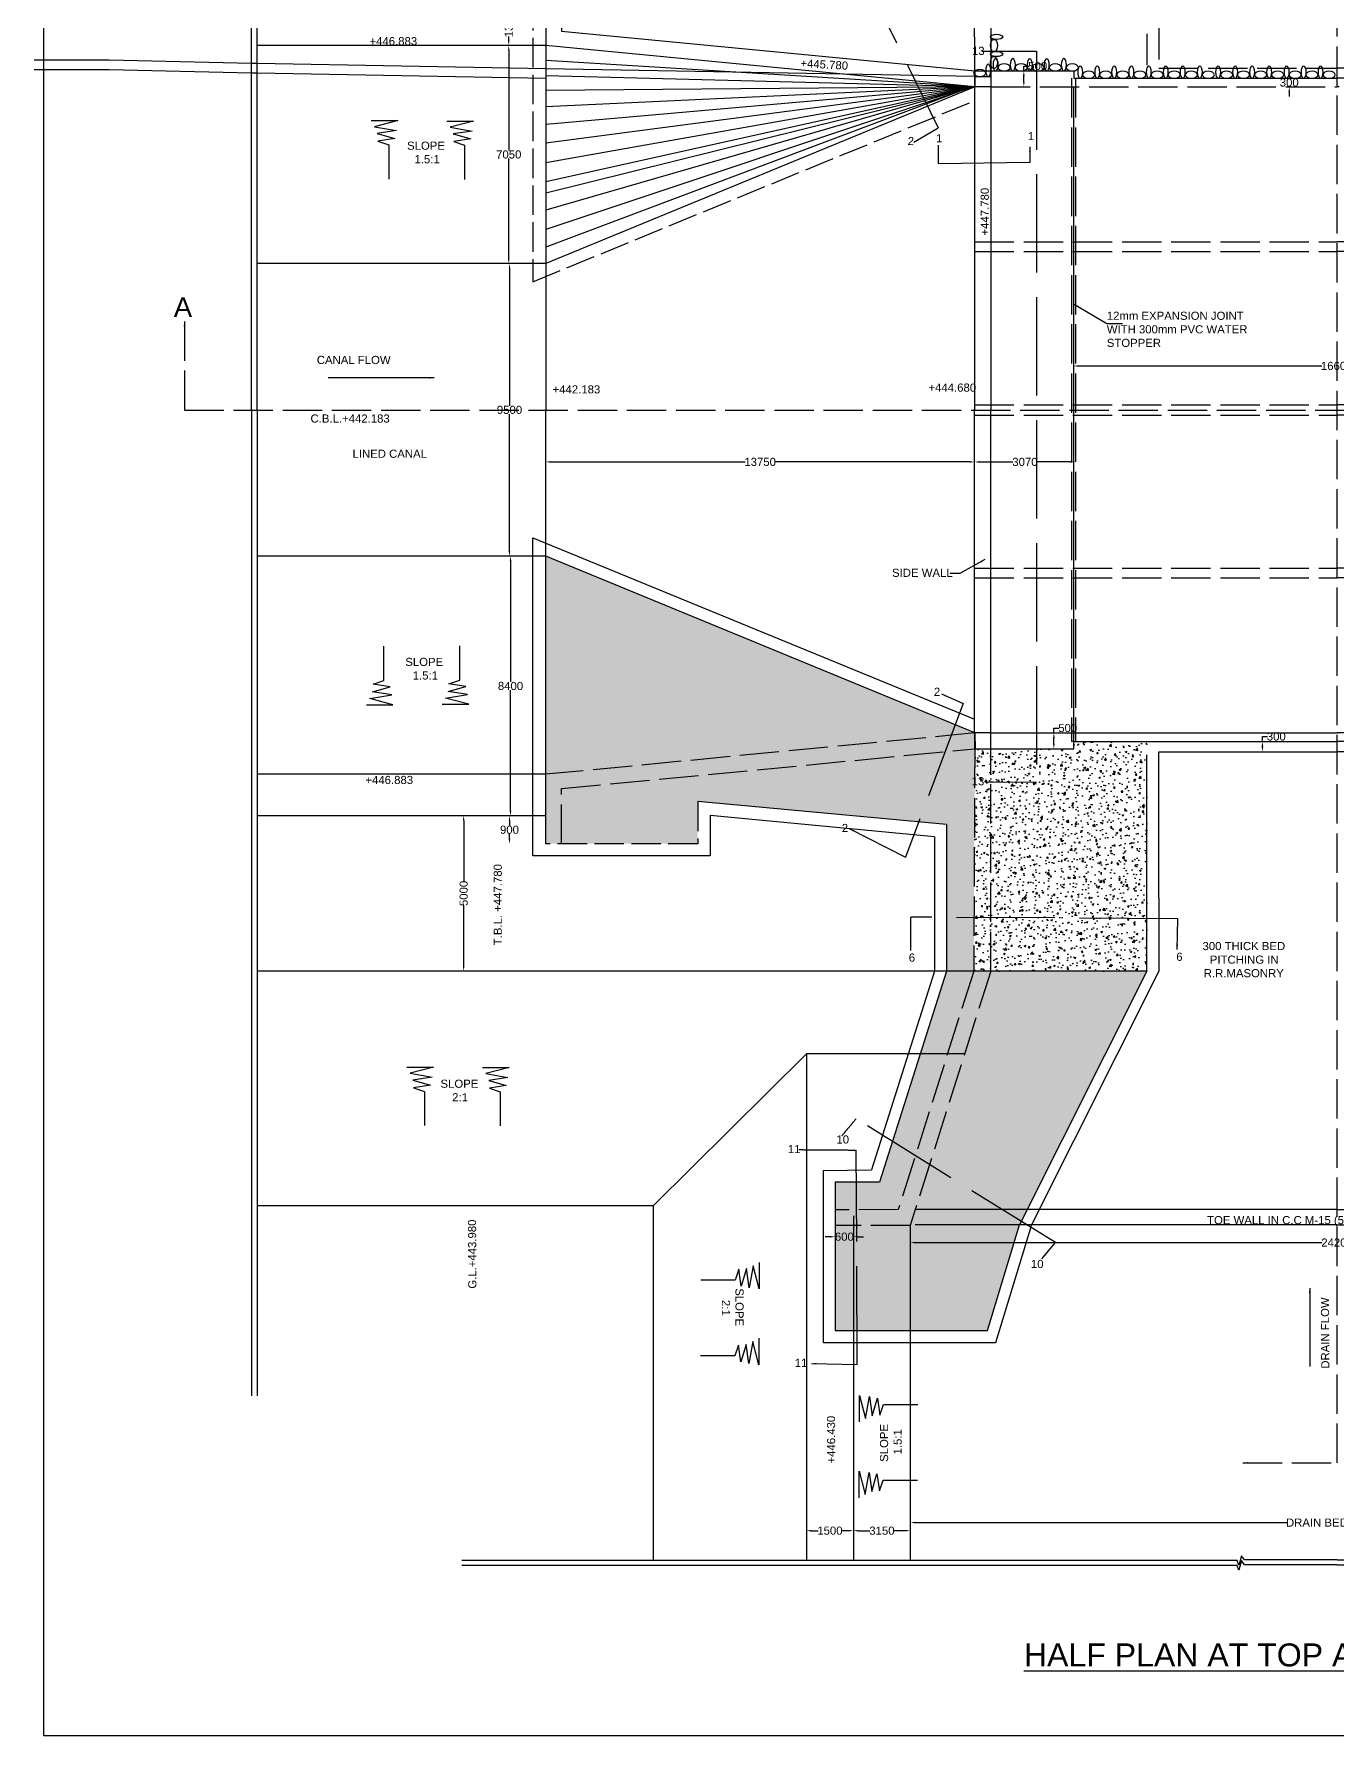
# Model space of a CAD drawing. Header units: millimetres. Extents: x -1552452794 to 662504, y 2311 to 4475819590.
# Drawn here: x 556063 to 595845, y 9615 to 61522 of the extents above; entities that cross this region are included whole.
import ezdxf

# ---------------------------------------------------------------- set-up
doc = ezdxf.new("R2010")
doc.units = ezdxf.units.MM
doc.header["$MEASUREMENT"] = 0
doc.linetypes.add('ACAD_ISO02W100', pattern=[15, 12, -3])
doc.layers.add('DIMENSION', color=7, linetype='Continuous')
doc.layers.add('DRAWING', color=7, linetype='Continuous')
doc.styles.get("Standard").update_dxf_attribs({"font": 'arial.ttf'})
doc.dimstyles.get("Standard").update_dxf_attribs({"dimtxt": 248, "dimasz": 150, "dimexe": 0.18, "dimexo": 0.0625, "dimgap": 0.09, "dimtad": 0, "dimtih": 1, "dimtoh": 1, "dimdec": 0, "dimzin": 0, "dimdsep": 46, "dimtxsty": 'Standard', "dimcen": 0.09, "dimse1": 1, "dimse2": 1, "dimadec": 0, "dimazin": 0, "dimtfac": 1, "dimtdec": 0, "dimtofl": 0, "dimtmove": 0, "dimatfit": 3, "dimfxl": 1, "dimtolj": 1, "dimtzin": 0, "dimarcsym": 0})
pattern_1 = [(50, (279332.65, -8858.6), (537.94514, -47.0641), [56.25, -618.75]), (355, (279332.65, -8858.6), (-104.0635, 564.1441), [45, -495]), (100.4514, (279377.5, -8862.54), (433.882, 517.07966), [47.8051, -525.8566]), (46.1842, (279332.65, -8708.6), (800.4308, -124.1393), [84.375, -928.125]), (96.6356, (279399.35, -8719), (700.997, 730.5884), [71.7077, -788.7848]), (351.1842, (279332.65, -8708.6), (700.9965, 730.589), [67.5, -742.5]), (21, (279407.65, -8746.1), (447.6803, -301.96417), [56.25, -618.75]), (326, (279407.65, -8746.1), (182.4865, 543.8625), [45, -495]), (71.4514, (279444.96, -8771.3), (630.167, 241.8979), [47.8051, -525.8566]), (37.5, (279332.65, -8858.62), (9.11989, 249.67039), [0, -489, 0, -502.5, 0, -496.875]), (7.5, (279332.65, -8858.62), (197.30215, 295.80878), [0, -286.5, 0, -477.75, 0, -189.375]), (327.5, (279165.4, -8858.62), (400.36683, -16.91615), [0, -187.5, 0, -585, 0, -776.25]), (317.5, (279090.4, -8858.6), (437.38963, 75.07874), [0, -243.75, 0, -388.5, 0, -551.25])]

# ---------------------------------------------------------------- blocks, each defined once
blk = doc.blocks.new('*D74')
at = {"layer": 'Defpoints', "color": 0, "transparency": 16777216}
for p in [(594358, 60172), (594358, 60172), (594358, 59913)]:
    blk.add_point(p, dxfattribs=at)
at = {"layer": 'DIMENSION', "color": 0, "lineweight": -2, "transparency": 16777216}
for p, q in [((594358, 60322), (594358, 60472)), ((594358, 59763), (594358, 59613))]:
    blk.add_line(p, q, dxfattribs=at)
at = {"layer": 'DIMENSION', "color": 0, "transparency": 16777216}
for points in [[(594333, 60322), (594383, 60322), (594358, 60172)], [(594333, 59763), (594383, 59763), (594358, 59913)]]:
    blk.add_solid(points, dxfattribs=at)
at = {"layer": 'DIMENSION', "color": 0, "transparency": 16777216, "insert": (594358, 60043), "char_height": 248, "attachment_point": 5}
blk.add_mtext('\\A1;300', dxfattribs=at)
blk = doc.blocks.new('*D77')
at = {"layer": 'Defpoints', "color": 0, "transparency": 16777216}
for p in [(586199, 60397), (586261, 60397), (586153, 59913)]:
    blk.add_point(p, dxfattribs=at)
at = {"layer": 'DIMENSION', "color": 0, "lineweight": -2, "transparency": 16777216}
for p, q in [((586261, 60397), (586261, 60547)), ((586261, 60547), (586411, 60547)), ((586261, 60063), (586261, 60247))]:
    blk.add_line(p, q, dxfattribs=at)
at = {"layer": 'DIMENSION', "color": 0, "transparency": 16777216}
for points in [[(586236, 60247), (586286, 60247), (586261, 60397)], [(586236, 60063), (586286, 60063), (586261, 59913)]]:
    blk.add_solid(points, dxfattribs=at)
at = {"layer": 'DIMENSION', "color": 0, "transparency": 16777216, "insert": (586685, 60547), "char_height": 248, "attachment_point": 5}
blk.add_mtext('\\A1;500', dxfattribs=at)
blk = doc.blocks.new('*D79')
at = {"layer": 'Defpoints', "color": 0, "transparency": 16777216}
for p in [(570547, 62439), (570547, 61175), (570547, 61175)]:
    blk.add_point(p, dxfattribs=at)
at = {"layer": 'DIMENSION', "color": 0, "lineweight": -2, "transparency": 16777216}
for p, q in [((570547, 62289), (570547, 62165)), ((570547, 61325), (570547, 61449))]:
    blk.add_line(p, q, dxfattribs=at)
at = {"layer": 'DIMENSION', "color": 0, "transparency": 16777216}
for points in [[(570522, 62289), (570572, 62289), (570547, 62439)], [(570522, 61325), (570572, 61325), (570547, 61175)]]:
    blk.add_solid(points, dxfattribs=at)
at = {"layer": 'DIMENSION', "color": 0, "transparency": 16777216, "insert": (570547, 61807), "char_height": 248, "attachment_point": 5, "rotation": 90}
blk.add_mtext('\\A1;1350', dxfattribs=at)
blk = doc.blocks.new('*D80')
at = {"layer": 'Defpoints', "color": 0, "transparency": 16777216}
for p in [(570547, 61175), (570546, 54522), (570547, 54522)]:
    blk.add_point(p, dxfattribs=at)
at = {"layer": 'DIMENSION', "color": 0, "lineweight": -2, "transparency": 16777216}
for p, q in [((570546, 61025), (570546, 57975)), ((570546, 54672), (570546, 57722))]:
    blk.add_line(p, q, dxfattribs=at)
at = {"layer": 'DIMENSION', "color": 0, "transparency": 16777216}
for points in [[(570521, 61025), (570571, 61025), (570546, 61175)], [(570521, 54672), (570571, 54672), (570546, 54522)]]:
    blk.add_solid(points, dxfattribs=at)
at = {"layer": 'DIMENSION', "color": 0, "transparency": 16777216, "insert": (570546, 57848), "char_height": 248, "attachment_point": 5}
blk.add_mtext('\\A1;7050', dxfattribs=at)
blk = doc.blocks.new('*D81')
at = {"layer": 'Defpoints', "color": 0, "transparency": 16777216}
for p in [(570547, 54522), (570547, 45597), (570569, 45597)]:
    blk.add_point(p, dxfattribs=at)
at = {"layer": 'DIMENSION', "color": 0, "lineweight": -2, "transparency": 16777216}
for p, q in [((570569, 54372), (570569, 50186)), ((570569, 45747), (570569, 49933))]:
    blk.add_line(p, q, dxfattribs=at)
at = {"layer": 'DIMENSION', "color": 0, "transparency": 16777216}
for points in [[(570544, 54372), (570594, 54372), (570569, 54522)], [(570544, 45747), (570594, 45747), (570569, 45597)]]:
    blk.add_solid(points, dxfattribs=at)
at = {"layer": 'DIMENSION', "color": 0, "transparency": 16777216, "insert": (570569, 50059), "char_height": 248, "attachment_point": 5}
blk.add_mtext('\\A1;9500', dxfattribs=at)
blk = doc.blocks.new('*D82')
at = {"layer": 'Defpoints', "color": 0, "transparency": 16777216}
for p in [(570569, 45597), (570569, 37679), (570601, 37679)]:
    blk.add_point(p, dxfattribs=at)
at = {"layer": 'DIMENSION', "color": 0, "lineweight": -2, "transparency": 16777216}
for p, q in [((570601, 45447), (570601, 41765)), ((570601, 37829), (570601, 41511))]:
    blk.add_line(p, q, dxfattribs=at)
at = {"layer": 'DIMENSION', "color": 0, "transparency": 16777216}
for points in [[(570576, 45447), (570626, 45447), (570601, 45597)], [(570576, 37829), (570626, 37829), (570601, 37679)]]:
    blk.add_solid(points, dxfattribs=at)
at = {"layer": 'DIMENSION', "color": 0, "transparency": 16777216, "insert": (570601, 41638), "char_height": 248, "attachment_point": 5}
blk.add_mtext('\\A1;8400', dxfattribs=at)
blk = doc.blocks.new('*D83')
at = {"layer": 'Defpoints', "color": 0, "transparency": 16777216}
for p in [(570537, 37679), (570569, 37679), (570537, 36826)]:
    blk.add_point(p, dxfattribs=at)
at = {"layer": 'DIMENSION', "color": 0, "lineweight": -2, "transparency": 16777216}
for p, q in [((570569, 37529), (570569, 37379)), ((570569, 36976), (570569, 37126))]:
    blk.add_line(p, q, dxfattribs=at)
at = {"layer": 'DIMENSION', "color": 0, "transparency": 16777216}
for points in [[(570544, 37529), (570594, 37529), (570569, 37679)], [(570544, 36976), (570594, 36976), (570569, 36826)]]:
    blk.add_solid(points, dxfattribs=at)
at = {"layer": 'DIMENSION', "color": 0, "transparency": 16777216, "insert": (570569, 37253), "char_height": 248, "attachment_point": 5}
blk.add_mtext('\\A1;900', dxfattribs=at)
blk = doc.blocks.new('*D84')
at = {"layer": 'Defpoints', "color": 0, "transparency": 16777216}
for p in [(569171, 37679), (569187, 37679), (568968, 32944)]:
    blk.add_point(p, dxfattribs=at)
at = {"layer": 'DIMENSION', "color": 0, "lineweight": -2, "transparency": 16777216}
for p, q in [((569171, 37529), (569171, 35682)), ((569171, 33094), (569171, 34942))]:
    blk.add_line(p, q, dxfattribs=at)
at = {"layer": 'DIMENSION', "color": 0, "transparency": 16777216}
for points in [[(569146, 37529), (569196, 37529), (569171, 37679)], [(569146, 33094), (569196, 33094), (569171, 32944)]]:
    blk.add_solid(points, dxfattribs=at)
at = {"layer": 'DIMENSION', "color": 0, "transparency": 16777216, "insert": (569171, 35312), "char_height": 248, "attachment_point": 5, "rotation": 90}
blk.add_mtext('\\A1;5000', dxfattribs=at)
blk = doc.blocks.new('*D85')
at = {"layer": 'Defpoints', "color": 0, "transparency": 16777216}
for p in [(587177, 40206), (587177, 40206), (587177, 39721)]:
    blk.add_point(p, dxfattribs=at)
at = {"layer": 'DIMENSION', "color": 0, "lineweight": -2, "transparency": 16777216}
for p, q in [((587177, 40206), (587177, 40356)), ((587177, 40356), (587327, 40356)), ((587177, 39871), (587177, 40056))]:
    blk.add_line(p, q, dxfattribs=at)
at = {"layer": 'DIMENSION', "color": 0, "transparency": 16777216}
for points in [[(587152, 40056), (587202, 40056), (587177, 40206)], [(587152, 39871), (587202, 39871), (587177, 39721)]]:
    blk.add_solid(points, dxfattribs=at)
at = {"layer": 'DIMENSION', "color": 0, "transparency": 16777216, "insert": (587601, 40356), "char_height": 248, "attachment_point": 5}
blk.add_mtext('\\A1;500', dxfattribs=at)
blk = doc.blocks.new('*D86')
at = {"layer": 'Defpoints', "color": 0, "transparency": 16777216}
for p in [(580505, 24857), (581065, 24857), (581065, 24841)]:
    blk.add_point(p, dxfattribs=at)
at = {"layer": 'DIMENSION', "color": 0, "lineweight": -2, "transparency": 16777216}
for p, q in [((580355, 24841), (580205, 24841)), ((581215, 24841), (581365, 24841))]:
    blk.add_line(p, q, dxfattribs=at)
at = {"layer": 'DIMENSION', "color": 0, "transparency": 16777216}
for points in [[(580355, 24866), (580355, 24816), (580505, 24841)], [(581215, 24866), (581215, 24816), (581065, 24841)]]:
    blk.add_solid(points, dxfattribs=at)
at = {"layer": 'DIMENSION', "color": 0, "transparency": 16777216, "insert": (580785, 24841), "char_height": 248, "attachment_point": 5}
blk.add_mtext('\\A1;600', dxfattribs=at)
blk = doc.blocks.new('*D87')
at = {"layer": 'Defpoints', "color": 0, "transparency": 16777216}
for p in [(579626, 15891), (581065, 15891), (581065, 15875)]:
    blk.add_point(p, dxfattribs=at)
at = {"layer": 'DIMENSION', "color": 0, "lineweight": -2, "transparency": 16777216}
for p, q in [((579776, 15875), (579987, 15875)), ((580915, 15875), (580704, 15875))]:
    blk.add_line(p, q, dxfattribs=at)
at = {"layer": 'DIMENSION', "color": 0, "transparency": 16777216}
for points in [[(579776, 15900), (579776, 15850), (579626, 15875)], [(580915, 15900), (580915, 15850), (581065, 15875)]]:
    blk.add_solid(points, dxfattribs=at)
at = {"layer": 'DIMENSION', "color": 0, "transparency": 16777216, "insert": (580346, 15875), "char_height": 248, "attachment_point": 5}
blk.add_mtext('\\A1;1500', dxfattribs=at)
blk = doc.blocks.new('*D88')
at = {"layer": 'Defpoints', "color": 0, "transparency": 16777216}
for p in [(581065, 15875), (582797, 15875), (582797, 15875)]:
    blk.add_point(p, dxfattribs=at)
at = {"layer": 'DIMENSION', "color": 0, "lineweight": -2, "transparency": 16777216}
for p, q in [((581215, 15875), (581561, 15875)), ((582647, 15875), (582301, 15875))]:
    blk.add_line(p, q, dxfattribs=at)
at = {"layer": 'DIMENSION', "color": 0, "transparency": 16777216}
for points in [[(581215, 15900), (581215, 15850), (581065, 15875)], [(582647, 15900), (582647, 15850), (582797, 15875)]]:
    blk.add_solid(points, dxfattribs=at)
at = {"layer": 'DIMENSION', "color": 0, "transparency": 16777216, "insert": (581931, 15875), "char_height": 248, "attachment_point": 5}
blk.add_mtext('\\A1;3150', dxfattribs=at)
blk = doc.blocks.new('*D90')
at = {"layer": 'Defpoints', "color": 0, "transparency": 16777216}
for p in [(571678, 48472), (584756, 48472), (584756, 48472)]:
    blk.add_point(p, dxfattribs=at)
at = {"layer": 'DIMENSION', "color": 0, "lineweight": -2, "transparency": 16777216}
for p, q in [((571828, 48472), (577763, 48472)), ((584606, 48472), (578672, 48472))]:
    blk.add_line(p, q, dxfattribs=at)
at = {"layer": 'DIMENSION', "color": 0, "transparency": 16777216}
for points in [[(571828, 48497), (571828, 48447), (571678, 48472)], [(584606, 48497), (584606, 48447), (584756, 48472)]]:
    blk.add_solid(points, dxfattribs=at)
at = {"layer": 'DIMENSION', "color": 0, "transparency": 16777216, "insert": (578217, 48472), "char_height": 248, "attachment_point": 5}
blk.add_mtext('\\A1;13750', dxfattribs=at)
blk = doc.blocks.new('*D91')
at = {"layer": 'Defpoints', "color": 0, "transparency": 16777216}
for p in [(584756, 48472), (587833, 48472), (587833, 48472)]:
    blk.add_point(p, dxfattribs=at)
at = {"layer": 'DIMENSION', "color": 0, "lineweight": -2, "transparency": 16777216}
for p, q in [((584906, 48472), (585925, 48472)), ((587683, 48472), (586665, 48472))]:
    blk.add_line(p, q, dxfattribs=at)
at = {"layer": 'DIMENSION', "color": 0, "transparency": 16777216}
for points in [[(584906, 48497), (584906, 48447), (584756, 48472)], [(587683, 48497), (587683, 48447), (587833, 48472)]]:
    blk.add_solid(points, dxfattribs=at)
at = {"layer": 'DIMENSION', "color": 0, "transparency": 16777216, "insert": (586295, 48472), "char_height": 248, "attachment_point": 5}
blk.add_mtext('\\A1;3070', dxfattribs=at)
blk = doc.blocks.new('*D92')
at = {"layer": 'Defpoints', "color": 0, "transparency": 16777216}
for p in [(603833, 51399), (587778, 51375), (603833, 51375)]:
    blk.add_point(p, dxfattribs=at)
at = {"layer": 'DIMENSION', "color": 0, "lineweight": -2, "transparency": 16777216}
for p, q in [((587928, 51399), (595351, 51399)), ((603683, 51399), (596260, 51399))]:
    blk.add_line(p, q, dxfattribs=at)
at = {"layer": 'DIMENSION', "color": 0, "transparency": 16777216}
for points in [[(587928, 51424), (587928, 51374), (587778, 51399)], [(603683, 51424), (603683, 51374), (603833, 51399)]]:
    blk.add_solid(points, dxfattribs=at)
at = {"layer": 'DIMENSION', "color": 0, "transparency": 16777216, "insert": (595806, 51399), "char_height": 248, "attachment_point": 5}
blk.add_mtext('\\A1;16600', dxfattribs=at)
blk = doc.blocks.new('*D110')
at = {"layer": 'Defpoints', "color": 0, "transparency": 16777216}
for p in [(593540, 39946), (593540, 39946), (593540, 39635)]:
    blk.add_point(p, dxfattribs=at)
at = {"layer": 'DIMENSION', "color": 0, "lineweight": -2, "transparency": 16777216}
for p, q in [((593540, 39946), (593540, 40096)), ((593540, 40096), (593690, 40096)), ((593540, 39785), (593540, 39796))]:
    blk.add_line(p, q, dxfattribs=at)
at = {"layer": 'DIMENSION', "color": 0, "transparency": 16777216}
for points in [[(593515, 39796), (593565, 39796), (593540, 39946)], [(593515, 39785), (593565, 39785), (593540, 39635)]]:
    blk.add_solid(points, dxfattribs=at)
at = {"layer": 'DIMENSION', "color": 0, "transparency": 16777216, "insert": (593963, 40096), "char_height": 248, "attachment_point": 5}
blk.add_mtext('\\A1;300', dxfattribs=at)
blk = doc.blocks.new('*D118')
at = {"layer": 'Defpoints', "color": 0, "transparency": 16777216}
for p in [(608837, 16123), (582797, 15875), (608837, 16009)]:
    blk.add_point(p, dxfattribs=at)
at = {"layer": 'DIMENSION', "color": 0, "lineweight": -2, "transparency": 16777216}
for p, q in [((582947, 16123), (594285, 16123)), ((608687, 16123), (597349, 16123))]:
    blk.add_line(p, q, dxfattribs=at)
at = {"layer": 'DIMENSION', "color": 0, "transparency": 16777216}
for points in [[(582947, 16148), (582947, 16098), (582797, 16123)], [(608687, 16148), (608687, 16098), (608837, 16123)]]:
    blk.add_solid(points, dxfattribs=at)
at = {"layer": 'DIMENSION', "color": 0, "transparency": 16777216, "insert": (595817, 16123), "char_height": 248, "attachment_point": 5}
blk.add_mtext('\\A1;DRAIN BED WIDTH ', dxfattribs=at)
blk = doc.blocks.new('*D119')
at = {"layer": 'Defpoints', "color": 0, "transparency": 16777216}
for p in [(582797, 24617), (608837, 24662), (608837, 24617)]:
    blk.add_point(p, dxfattribs=at)
at = {"layer": 'DIMENSION', "color": 0, "lineweight": -2, "transparency": 16777216}
for p, q in [((582947, 24662), (595349, 24662)), ((608687, 24662), (596286, 24662))]:
    blk.add_line(p, q, dxfattribs=at)
at = {"layer": 'DIMENSION', "color": 0, "transparency": 16777216}
for points in [[(582947, 24687), (582947, 24637), (582797, 24662)], [(608687, 24687), (608687, 24637), (608837, 24662)]]:
    blk.add_solid(points, dxfattribs=at)
at = {"layer": 'DIMENSION', "color": 0, "transparency": 16777216, "insert": (595817, 24662), "char_height": 248, "attachment_point": 5}
blk.add_mtext('\\A1;24200', dxfattribs=at)

msp = doc.modelspace()

# ---------------------------------------------------------------- hatches: boundary and pattern name
at = {"layer": 'DRAWING'}
h = msp.add_hatch(dxfattribs=at)
h.set_pattern_fill('AR-CONC', color=256, scale=75, style=0)
h.set_pattern_definition(pattern_1)
h.paths.add_polyline_path([(571678.3, 45596.7), (571678.3, 38943.8), (584760.5, 40205.4), (584760.5, 40207)])
h.paths.add_polyline_path([(584765.4, 39721.4), (584760.5, 40205.4), (571678.3, 38943.8), (571678.3, 36826.2), (572150.8, 36826.2), (572150.8, 38507.7)])
h.paths.add_polyline_path([(584765.4, 39721.4), (572150.8, 38507.7), (572150.8, 36826.2), (576312.1, 36826.2), (576312.1, 38110.8), (583905.6, 37408.8), (583905.6, 32944.1), (584730.7, 32944.1)])
h = msp.add_hatch(dxfattribs=at)
h.set_pattern_fill('AR-CONC', color=256, scale=75, style=0)
h.set_pattern_definition(pattern_1)
h.paths.add_polyline_path([(585249.6, 39721.4), (584765.4, 39721.4), (584730.7, 32944.1), (585249.6, 32944.1)])
h = msp.add_hatch(dxfattribs=at)
h.set_pattern_fill('AR-CONC', color=256, scale=75, style=0)
h.set_pattern_definition(pattern_1)
h.paths.add_polyline_path([(590023.3, 39946.2), (587789.5, 39946.2), (587789.5, 39721.4), (585249.6, 39721.4), (585249.6, 32944.1), (590023.3, 32944.1)])
h = msp.add_hatch(dxfattribs=at)
h.set_pattern_fill('AR-CONC', color=256, scale=75, style=0)
h.set_pattern_definition(pattern_1)
h.paths.add_polyline_path([(584730.7, 32944.1), (583899.7, 32944.1), (583101.1, 30418.5), (583932.2, 30418.5)])
h.paths.add_polyline_path([(585249.6, 32944.1), (584730.7, 32944.1), (583932.2, 30418.5), (584451.1, 30418.5)], flags=17)
h.paths.add_polyline_path([(583932.2, 30418.5), (583101.1, 30418.5), (581862.5, 26501), (580505, 26501), (580505, 25659.6), (582431, 25670.5)], flags=17)
h.paths.add_polyline_path([(584451.1, 30418.5), (583932.2, 30418.5), (582431, 25670.5), (580505, 25659.6), (580505, 25187.2), (582797.1, 25187.2), (582949.9, 25670.5)])
h.paths.add_polyline_path([(581064.9, 25187.2), (580505, 25187.2), (580505, 21983.4), (581064.9, 21983.4)])
h.paths.add_polyline_path([(582797.1, 25187.2), (581064.9, 25187.2), (581064.9, 21983.4), (582797.1, 21983.4)])
h.paths.add_polyline_path([(586128.7, 25203.7), (586128.9, 25203.7), (586363.3, 25670.5), (582949.9, 25670.5), (582797.1, 25187.2), (582797.1, 21983.4), (585150.4, 21983.4)])
h.paths.add_polyline_path([(590016.1, 32944.1), (585249.6, 32944.1), (582949.9, 25670.5), (586363.3, 25670.5)])

# ---------------------------------------------------------------- linework, layer by layer
at = {"layer": 'DIMENSION'}
msp.add_lwpolyline([(587771.3, 59912.9), (587771.3, 39946.2)], dxfattribs=at)
msp.add_lwpolyline([(587771.3, 59912.9), (587771.3, 39946.2)], dxfattribs=at)
at = {"layer": 'DRAWING', "ltscale": 75}
for p, q in [((571678.3, 63292.4), (571678.3, 50049)), ((571678.3, 36826.2), (571678.3, 50069.6)), ((583905.6, 37408.8), (576312.1, 38110.8))]:
    msp.add_line(p, q, dxfattribs=at)
at = {"layer": 'DRAWING', "linetype": 'ACAD_ISO02W100', "ltscale": 75}
for p, q in [((576312.1, 38110.8), (576312.1, 36826.2)), ((576312.1, 36826.2), (571678.3, 36826.2))]:
    msp.add_line(p, q, dxfattribs=at)
at = {"layer": 'DRAWING'}
for p, q in [((595817.2, 25670.5), (582949.9, 25670.5)), ((595817.2, 25670.5), (608684.6, 25670.5)), ((595817.2, 25203.7), (582949.9, 25203.7)), ((595817.2, 25203.7), (608684.6, 25203.7))]:
    msp.add_line(p, q, dxfattribs=at)
for points in [[(556365, 99730.7), (662503.6, 99730.7), (662503.6, 9614.6), (556365, 9614.6)], [(585249.6, 59912.9), (584763.6, 59912.9), (584763.6, 60225.2), (585249.6, 60225.2)], [(585249.6, 40205.7), (584763.6, 40205.7), (584780, 39722.8), (585249.6, 39721.4)]]:
    msp.add_lwpolyline(points, close=True, dxfattribs=at)
for points in [[(562694.4, 50049), (562694.4, 80130.9)], [(562874, 50049), (562874, 80130.9)], [(572150.8, 63292.4), (572150.8, 61610.9), (584765.4, 60397.2), (584744.3, 64525.4)], [(585249.6, 64525.4), (585249.6, 59912.9)], [(571678.3, 61174.8), (562874, 61174.8)], [(584763.6, 59912.9), (571678.3, 61174.8)], [(562694.4, 60624.4), (558355.5, 60725.8), (556063.2, 60725.8)], [(562694.4, 60331.7), (558355.5, 60433.1), (556063.2, 60433.1)], [(571678.3, 60462.4), (562874, 60624.4), (562694.4, 60624.4)], [(571678.3, 60169.7), (562874, 60331.7), (562694.4, 60331.7)], [(584760.5, 59911.6), (571678.3, 60716.6)], [(584763.6, 60225.2), (571678.3, 60462.4)], [(584760.5, 59911.6), (571678.3, 60252.2)], [(584765.4, 60397.2), (584756.3, 59490.4)], [(584765.4, 60397.2), (587789.5, 60397.2), (587789.5, 60172.4), (595817.2, 60172.4)], [(606869.1, 60397.2), (603845, 60397.2), (603845, 60172.4), (595817.2, 60172.4)], [(584763.6, 59912.9), (571678.3, 54521.9), (562874, 54521.9)], [(584763.6, 59912.9), (571678.3, 59798.3)], [(584763.6, 59912.9), (571678.3, 58190.6)], [(584724, 59912.6), (571678.3, 59303.8)], [(584724, 59912.6), (571678.3, 57011.3)], [(584760.5, 59911.6), (571678.3, 58761.9)], [(584760.5, 59911.6), (571678.3, 57596)], [(584760.5, 59911.6), (571678.3, 56670.7)], [(584693.2, 59905.7), (571678.3, 55558.3)], [(584670.5, 59900.6), (571678.3, 56147.6)], [(584626, 59887.8), (571678.3, 55020.8)], [(585249.6, 59912.9), (585249.6, 50049)], [(584756.3, 59490.4), (584756.3, 50049)], [(566351.2, 58880.3), (567159.3, 58880.3), (566450.5, 58695.6), (567121.6, 58575.9), (566536.1, 58487), (567073.7, 58333), (566556.6, 58254.4), (566885.3, 58141.5), (566885.3, 57099.9)], [(568662.5, 58869.3), (569470.5, 58869.3), (568761.8, 58684.6), (569432.9, 58564.9), (568847.3, 58476), (569384.9, 58322.1), (568867.9, 58243.4), (569196.6, 58130.6), (569196.6, 57089)], [(562694.4, 50069.6), (562694.4, 19987.7)], [(562874, 50069.6), (562874, 19987.7)], [(584756.3, 40628.2), (584756.3, 50069.6)], [(585249.6, 40205.7), (585249.6, 50069.6)], [(584763.6, 40205.7), (571678.3, 45596.7), (562874, 45596.7)], [(566206.1, 41067.9), (567014.2, 41067.9), (566305.4, 41252.6), (566976.5, 41372.3), (566391, 41461.2), (566928.6, 41615.1), (566411.6, 41693.8), (566740.3, 41806.6), (566740.3, 42848.2)], [(568517.4, 41078.8), (569325.4, 41078.8), (568616.7, 41263.5), (569287.8, 41383.2), (568702.3, 41472.2), (569239.8, 41626.1), (568722.8, 41704.7), (569051.5, 41817.6), (569051.5, 42859.2)], [(584765.4, 39721.4), (584756.3, 40628.2)], [(584765.4, 39721.4), (587789.5, 39721.4), (587789.5, 39946.2), (595817.2, 39946.2)], [(587789.5, 39946.2), (587716.1, 39946.2)], [(606869.1, 39721.4), (603845, 39721.4), (603845, 39946.2), (595817.2, 39946.2)], [(571678.3, 38943.8), (562874, 38943.8)], [(571678.3, 37679.3), (562874, 37679.3)], [(583905.6, 37408.8), (583905.6, 32944.1)], [(583531.2, 37041.1), (583531.2, 32956.5)], [(590383.1, 35168.9), (590383.1, 32944.8)], [(590023.3, 32944.1), (562874, 32944.1)], [(590016.1, 32944.1), (586128.5, 25203)], [(590383.1, 32944.8), (586495.5, 25203.7)], [(579626.3, 30418.5), (574953.2, 25785.3), (562874, 25785.3)], [(584451.1, 30418.5), (579626.3, 30418.5), (579626.3, 14961.9)], [(567438.4, 30011.5), (568246.4, 30011.5), (567537.7, 29826.8), (568208.8, 29707.1), (567623.3, 29618.1), (568160.8, 29464.2), (567643.8, 29385.6), (567972.5, 29272.7), (567972.5, 28231.1)], [(569749.6, 30000.5), (570557.7, 30000.5), (569849, 29815.8), (570520.1, 29696.1), (569934.5, 29607.2), (570472.1, 29453.3), (569955.1, 29374.6), (570283.8, 29261.8), (570283.8, 28220.2)], [(586495.5, 25203.7), (585400.8, 21607), (580144.6, 21607), (580144.6, 26856.2), (581614.9, 26883.4)], [(581862.5, 26501), (580505, 26501), (580505, 21983.4), (585150.4, 21983.4), (586128.5, 25203)], [(574953.2, 25785.3), (574953.2, 14961.9)], [(581064.9, 25476), (581064.9, 14956.7)], [(582797.1, 25187.2), (582797.1, 14961.9)], [(578189.1, 24054.9), (578189.1, 23246.9), (578004.4, 23955.6), (577884.7, 23284.5), (577795.8, 23870), (577641.9, 23332.5), (577563.2, 23849.5), (577450.3, 23520.8), (576408.7, 23520.8)], [(578178.1, 21743.7), (578178.1, 20935.6), (577993.4, 21644.4), (577873.7, 20973.3), (577784.8, 21558.8), (577630.9, 21021.2), (577552.2, 21538.2), (577439.4, 21209.5), (576397.8, 21209.5)], [(581244.8, 19193.5), (581244.8, 20001.5), (581429.4, 19292.8), (581549.1, 19963.9), (581638.1, 19378.4), (581792, 19915.9), (581870.6, 19398.9), (581983.5, 19727.6), (583025.1, 19727.6)], [(581233.8, 16882.2), (581233.8, 17690.3), (581418.5, 16981.5), (581538.2, 17652.6), (581627.1, 17067.1), (581781, 17604.7), (581859.7, 17087.6), (581972.6, 17416.4), (583014.1, 17416.4)], [(595817.2, 14982.5), (592989.5, 14982.5), (592906.2, 15108.5), (592818.9, 14819.3), (592767.4, 14961.9), (569117.1, 14961.9)], [(595817.2, 14982.5), (598645, 14982.5), (598728.3, 15108.5), (598815.5, 14819.3), (598867.1, 14961.9), (622517.4, 14961.9)], [(595817.2, 14835.5), (592989.5, 14835.5), (592906.2, 14961.5), (592818.9, 14672.3), (592767.4, 14814.9), (569117.1, 14814.9)], [(595817.2, 14835.5), (598645, 14835.5), (598728.3, 14961.5), (598815.5, 14672.3), (598867.1, 14814.9), (622517.4, 14814.9)]]:
    msp.add_lwpolyline(points, dxfattribs=at)
at = {"layer": 'DRAWING', "linetype": 'ACAD_ISO02W100', "ltscale": 100}
for points in [[(590383.1, 64949.7), (590383.1, 60484), (595817.2, 60484)], [(601251.4, 64949.7), (601251.4, 60484), (595817.2, 60484)], [(590016.1, 64525.4), (590016.1, 60577.4)], [(585249.6, 59912.9), (595817.2, 59912.9)], [(587716.1, 60172.4), (587716.1, 39946.2)], [(587833.4, 60172.4), (587833.4, 39946.2)], [(606384.9, 59912.9), (595817.2, 59912.9)], [(584756.3, 55183), (595817.2, 55183)], [(606878.2, 55183), (595817.2, 55183)], [(584756.3, 54886.7), (595817.2, 54886.7)], [(606878.2, 54886.7), (595817.2, 54886.7)], [(584756.3, 50217.5), (595817.2, 50217.5)], [(584756.3, 49901.1), (595817.2, 49901.1)], [(606878.2, 50217.5), (595817.2, 50217.5)], [(606878.2, 49901.1), (595817.2, 49901.1)], [(584756.3, 45231.9), (595817.2, 45231.9)], [(606878.2, 45231.9), (595817.2, 45231.9)], [(584756.3, 44935.6), (595817.2, 44935.6)], [(606878.2, 44935.6), (595817.2, 44935.6)], [(584763.6, 40205.7), (571678.3, 38943.8)], [(585249.6, 32944.1), (585249.6, 40205.7)], [(572150.8, 36826.2), (572150.8, 38507.7), (584765.4, 39721.4), (584730.7, 32944.1)], [(585249.6, 32944.1), (582949.9, 25670.5), (582797.1, 25187.2), (580491.9, 25187.2)], [(584730.7, 32944.1), (582431, 25670.5), (582431, 25670.5), (580502.8, 25659.6)]]:
    msp.add_lwpolyline(points, dxfattribs=at)
at = {"layer": 'DRAWING', "linetype": 'ACAD_ISO02W100', "ltscale": 75}
msp.add_lwpolyline([(583531.2, 63077.5), (576687.2, 62426.4), (576687.2, 63655.6), (571281.7, 63655.6), (571281.7, 53965.8), (584756.3, 59490.4)], dxfattribs=at)
at = {"layer": 'DRAWING', "ltscale": 75}
msp.add_lwpolyline([(583531.2, 37041.1), (576687.2, 37692.2), (576687.2, 36463), (571281.7, 36463), (571281.7, 46152.8), (584756.3, 40628.2)], dxfattribs=at)
at = {"layer": 'DRAWING', "ltscale": 100}
for points in [[(585249.6, 40205.7), (595817.2, 40205.7)], [(606384.9, 40205.7), (595817.2, 40205.7)], [(590016.1, 32944.1), (590016.1, 39541.1)], [(590383.1, 35168.9), (590383.1, 39634.6), (595817.2, 39634.6)], [(601251.4, 35168.9), (601251.4, 39634.6), (595817.2, 39634.6)], [(583531.2, 32944.1), (581614.9, 26883.4)], [(583899.7, 32944.1), (581862.5, 26501), (581862.5, 26501)]]:
    msp.add_lwpolyline(points, dxfattribs=at)
at = {"layer": 'DRAWING'}
for centre, major_axis, ratio in [((585349.6, 61175.3), (0, -185.1), 0.5832959), ((585429.1, 61436.1), (-187, 0), 0.4212735), ((585349.2, 60652.6), (0, -185.1), 0.5832959), ((585428.6, 60913.3), (-187, 0), 0.4212735)]:
    msp.add_ellipse(centre, major_axis=major_axis, ratio=ratio, dxfattribs=at)
at = {"layer": 'DRAWING', "extrusion": (0, 0, -1)}
for centre, major_axis, ratio in [((585400.4, 60584.2), (0, -187), 0.4212735), ((585923.2, 60584.7), (0, -187), 0.4212735), ((586442.2, 60584.2), (0, -187), 0.4212735), ((586959, 60584.2), (0, -187), 0.4212735), ((587481.7, 60584.7), (0, -187), 0.4212735), ((584915.3, 60332.7), (-185.1, 0), 0.5832959), ((585176.1, 60412.2), (0, -187), 0.4212735), ((585662.4, 60505.2), (-185.1, 0), 0.5832959), ((586181.4, 60504.7), (-185.1, 0), 0.5832959), ((586698.2, 60504.7), (-185.1, 0), 0.5832959), ((587221, 60505.2), (-185.1, 0), 0.5832959), ((587740, 60504.7), (-185.1, 0), 0.5832959), ((587982.4, 60359.4), (0, -187), 0.4212735), ((588240.6, 60279.4), (-185.1, 0), 0.5832959), ((588501.4, 60358.9), (0, -187), 0.4212735), ((588757.4, 60279.4), (-185.1, 0), 0.5832959), ((589018.2, 60358.9), (0, -187), 0.4212735), ((589280.2, 60279.9), (-185.1, 0), 0.5832959), ((589540.9, 60359.4), (0, -187), 0.4212735), ((589799.2, 60279.4), (-185.1, 0), 0.5832959), ((590071.6, 60359.4), (0, -187), 0.4212735), ((590329.9, 60279.4), (-185.1, 0), 0.5832959), ((590590.7, 60358.9), (0, -187), 0.4212735), ((590846.7, 60279.4), (-185.1, 0), 0.5832959), ((591107.4, 60358.9), (0, -187), 0.4212735), ((591369.4, 60279.9), (-185.1, 0), 0.5832959), ((591630.2, 60359.4), (0, -187), 0.4212735), ((591888.4, 60279.4), (-185.1, 0), 0.5832959), ((592189.5, 60359.4), (0, -187), 0.4212735), ((592447.8, 60279.4), (-185.1, 0), 0.5832959), ((592708.5, 60358.9), (0, -187), 0.4212735), ((592964.5, 60279.4), (-185.1, 0), 0.5832959), ((593225.3, 60358.9), (0, -187), 0.4212735), ((593487.3, 60279.9), (-185.1, 0), 0.5832959), ((593748, 60359.4), (0, -187), 0.4212735), ((594006.3, 60279.4), (-185.1, 0), 0.5832959), ((594278.8, 60359.4), (0, -187), 0.4212735), ((594537, 60279.4), (-185.1, 0), 0.5832959), ((594797.8, 60358.9), (0, -187), 0.4212735), ((595053.8, 60279.4), (-185.1, 0), 0.5832959), ((595314.5, 60358.9), (0, -187), 0.4212735), ((595576.6, 60279.9), (-185.1, 0), 0.5832959)]:
    msp.add_ellipse(centre, major_axis=major_axis, ratio=ratio, dxfattribs=at)

# ---------------------------------------------------------------- texts
at = {"layer": 'DRAWING'}
msp.add_text('%%UHALF PLAN AT TOP AND  HALF PLAN AT BOTTOM', height=700, dxfattribs=at).set_placement((586262.7, 11736.5))
for s, insert, char_height, width, attachment_point in [('  +446.883', (566105.3, 61428), 248, 2251.058, 1), ('\\pi936.71268;13', (583742.6, 61133.9), 248, 2205.333, 1), ('\\pi103.5457;SLOPE \\P\\pi329.55388;1.5:1', (567340.9, 58241.6), 248, 1328.336, 1), ('1', (583583, 58467.7), 248, 2251.058, 1), ('1', (586384.6, 58534.9), 248, 2251.058, 1), ('A', (560327, 52895.9), 600, 178.415, 7), ('12mm EXPANSION JOINT WITH 300mm PVC WATER STOPPER', (588792, 53054.1), 248, 4346.02, 1), ('CANAL FLOW', (564690.1, 51705.9), 248, 2251.058, 1), ('  +442.183', (571691.5, 50809.3), 248, 2251.058, 1), ('  +444.680', (583158.6, 50863), 248, 2251.058, 1), ('C.B.L.+442.183', (564498.1, 49920), 248, 2251.058, 1), ('LINED CANAL', (565779.8, 48845.8), 248, 2251.058, 1), ('\\pi398.24626;SIDE WALL', (581843.2, 45214.8), 248, 2616.907, 1), ('\\pi103.5457;SLOPE \\P\\pi329.55388;1.5:1', (567287.2, 42496.7), 248, 1328.336, 1), ('\\pi1226.32265;2', (582289.7, 41585.8), 248, 2616.907, 1), ('+446.883', (566173.9, 38896.4), 248, 2251.058, 1), ('\\pi936.71268;13', (583732.2, 38858.2), 248, 2205.333, 1), ('\\pi1226.32265;2', (579482.2, 37431.8), 248, 2616.907, 1), ('\\pi522.11274;300 THICK BED \\P\\pi745.32966;PITCHING IN \\P\\pi559.41424;R.R.MASONRY', (591190.5, 33829.9), 248, 3533.53, 1), ('\\pi1226.57641;6', (581524, 33478.8), 248, 2616.907, 1), ('\\pi1226.57641;6', (589685.3, 33503.1), 248, 2616.907, 1), ('\\pi103.5457;SLOPE \\P\\pi460.23601;2:1', (568360.7, 29632.2), 248, 1328.336, 1), ('\\pi43.61653;11', (579021.1, 27640.1), 248, 371.266, 1), ('\\pi20.10221;10', (580522.6, 27931.6), 248, 371.266, 1), ('\\pi149.53423;TOE WALL IN C.C M-15 (500*1000) +444.630', (591703.1, 25471.2), 248, 7409.022, 1), ('\\pi20.10221;10', (586457.5, 24134.9), 248, 371.266, 1), ('\\pi43.61653;11', (579226.3, 21117.9), 248, 371.266, 1)]:
    msp.add_mtext(s, dxfattribs=dict(at, insert=insert, char_height=char_height, width=width, attachment_point=attachment_point))
at = {"layer": 'DRAWING', "char_height": 248, "attachment_point": 1}
for s, insert, width, rotation in [('  +445.780', (579260.4, 60766.8), 2251.058, 357.00562), ('2', (582725.2, 58389), 2251.058, 357.00562), ('  +447.780', (584943.4, 55186.2), 2251.058, 90), ('T.B.L. +447.780', (570086.5, 33732), 2683.418, 90), ('\\pi65.49849;G.L.+443.980', (569311.8, 23189.1), 2205.333, 90.27351), ('\\pi103.5457;SLOPE \\P\\pi460.23601;2:1', (577711.2, 23373), 1328.336, 270), ('\\pi30.48076;DRAIN FLOW', (595333.7, 20785.2), 2205.333, 90.27351), ('\\pi287.36207;  +446.430', (580263, 17444.9), 2205.333, 90.27351), ('\\pi103.5457;SLOPE \\P\\pi329.55388;1.5:1', (581872.5, 17871.9), 1328.336, 90)]:
    msp.add_mtext(s, dxfattribs=dict(at, insert=insert, width=width, rotation=rotation))

# ---------------------------------------------------------------- dimensions: what is measured, and where the dimension line sits
at = {"layer": 'DIMENSION'}
for base, p1, p2, text, picture, middle in [((570546.8, 61174.8), (570546.8, 62439.3), (570546.8, 61174.8), '1350', '*D79', (570546.8, 61807.1)), ((569171.4, 37679.3), (568967.7, 32944.1), (569187.4, 37679.3), '5000', '*D84', (569171.4, 35311.7))]:
    dim = msp.add_linear_dim(base=base, p1=p1, p2=p2, angle=90, text=text, dimstyle='Standard', dxfattribs=at)
    dim.commit()
    dim.dimension.update_dxf_attribs({"geometry": picture, "text_midpoint": middle, "text_rotation": 90})
for base, p1, p2, text, picture, middle in [((570546.1, 54521.9), (570546.8, 61174.8), (570546.8, 54521.9), '7050', '*D80', (570546.1, 57848.4)), ((586261.4, 60397.2), (586153.2, 59912.9), (586198.8, 60397.2), '500', '*D77', (586685.1, 60547.2)), ((594357.5, 60172.4), (594357.5, 59912.9), (594357.5, 60172.4), '300', '*D74', (594357.5, 60042.6)), ((570569.5, 45596.7), (570546.8, 54521.9), (570546.8, 45596.7), '9500', '*D81', (570569.5, 50059.3)), ((570600.7, 37679.3), (570569.5, 45596.7), (570569.5, 37679.3), '8400', '*D82', (570600.7, 41638)), ((587177.1, 40205.7), (587177.1, 39721.4), (587177.1, 40205.7), '500', '*D85', (587600.7, 40355.7)), ((593539.5, 39946.2), (593539.5, 39634.6), (593539.5, 39946.2), '300', '*D110', (593963.1, 40096.2)), ((570569.5, 37679.3), (570537.5, 36826.2), (570537.5, 37679.3), '900', '*D83', (570569.5, 37252.8))]:
    dim = msp.add_linear_dim(base=base, p1=p1, p2=p2, angle=90, text=text, dimstyle='Standard', dxfattribs=at)
    dim.commit()
    dim.dimension.update_dxf_attribs({"geometry": picture, "text_midpoint": middle})
for base, p1, p2, text, picture, middle in [((603833.1, 51399.3), (587778.4, 51375.4), (603833.1, 51375.4), '16600', '*D92', (595805.7, 51399.3)), ((584756.3, 48472.4), (571678.3, 48472.4), (584756.3, 48472.4), '13750', '*D90', (578217.3, 48472.4)), ((587833.4, 48472.4), (584756.3, 48472.4), (587833.4, 48472.4), '3070', '*D91', (586294.8, 48472.4)), ((581064.9, 24840.9), (580505, 24857.1), (581064.9, 24857.1), '600', '*D86', (580784.9, 24840.9)), ((608837.4, 24661.7), (582797.1, 24617.4), (608837.4, 24617.4), '24200', '*D119', (595817.2, 24661.7)), ((608837.4, 16123.3), (582797.1, 15875.4), (608837.4, 16009.3), 'DRAIN BED WIDTH ', '*D118', (595817.2, 16123.3)), ((581064.9, 15875.4), (579626.3, 15890.5), (581064.9, 15890.5), '1500', '*D87', (580345.6, 15875.4)), ((582797.1, 15875.4), (581064.9, 15875.4), (582797.1, 15875.4), '3150', '*D88', (581931, 15875.4))]:
    dim = msp.add_linear_dim(base=base, p1=p1, p2=p2, text=text, dimstyle='Standard', dxfattribs=at)
    dim.commit()
    dim.dimension.update_dxf_attribs({"geometry": picture, "text_midpoint": middle})

# ---------------------------------------------------------------- leaders
at = {"layer": 'DIMENSION', "linetype": 'ACAD_ISO02W100', "ltscale": 250}
for points in [[(580316.1, 63672.7), (581056.5, 63941.7), (583649.6, 58666.7)], [(584994.9, 60995.7), (586647.2, 60995.7), (586647.2, 38704.5)], [(582909.1, 58221.2), (583649.6, 58666.7)], [(583748, 41394.2), (584407.4, 41100.6), (582650.9, 36412.9)], [(585143.2, 38713.8), (586647.2, 38704.5)], [(580928.7, 37288.7), (582650.9, 36412.9)], [(582810.5, 33568.5), (582810.5, 34590)], [(590942.4, 33605), (590954.6, 34541.3), (582810.5, 34590)], [(586812.8, 24171.7), (587224.1, 24661.7), (581140.4, 28434.1)]]:
    msp.add_leader(points, dimstyle='Standard', override={"dimgap": 0.09, "dimtad": 0}, dxfattribs=at)
at = {"layer": 'DIMENSION', "linetype": 'ACAD_ISO02W100'}
for points in [[(583652.2, 58137.6), (583652.2, 57568.1)], [(580711.9, 27920.5), (581140.4, 28434.1)], [(579398.8, 27497.3), (581150.5, 27484.2)], [(594981.8, 23269.4), (594981.8, 20884.2)]]:
    msp.add_leader(points, dimstyle='Standard', override={"dimgap": 0.09, "dimtad": 0}, dxfattribs=at)
at = {"layer": 'DIMENSION', "linetype": 'ACAD_ISO02W100', "ltscale": 250}
for points in [[(586443.5, 58082.9), (586443.5, 57600), (583652.2, 57568.1)], [(579783.5, 20975.3), (581178.9, 20944.5), (581150.5, 27484.2)]]:
    msp.add_leader(points, dimstyle='Standard', dxfattribs=at)
at = {"layer": 'DIMENSION'}
for points in [[(587771.3, 53293), (588792.3, 52689.1), (589267.8, 52689.1)], [(568266.4, 51035.5), (565036, 51035.5)], [(585072.6, 45491.8), (584313.3, 45068.7), (584009.6, 45068.7)]]:
    msp.add_leader(points, dimstyle='Standard', override={"dimgap": 0.09, "dimtad": 0}, dxfattribs=at)
at = {"layer": 'DRAWING', "linetype": 'ACAD_ISO02W100', "ltscale": 100}
msp.add_leader([(592939.8, 17943.7), (595817.2, 17943.7), (595817.2, 99206.3)], dimstyle='Standard', override={"dimgap": 0.09, "dimtad": 0}, dxfattribs=at)
msp.add_leader([(560651.4, 52757.7), (560651.4, 50049), (630343.6, 50049)], dimstyle='Standard', dxfattribs=at)

doc.saveas('drawing.dxf')
